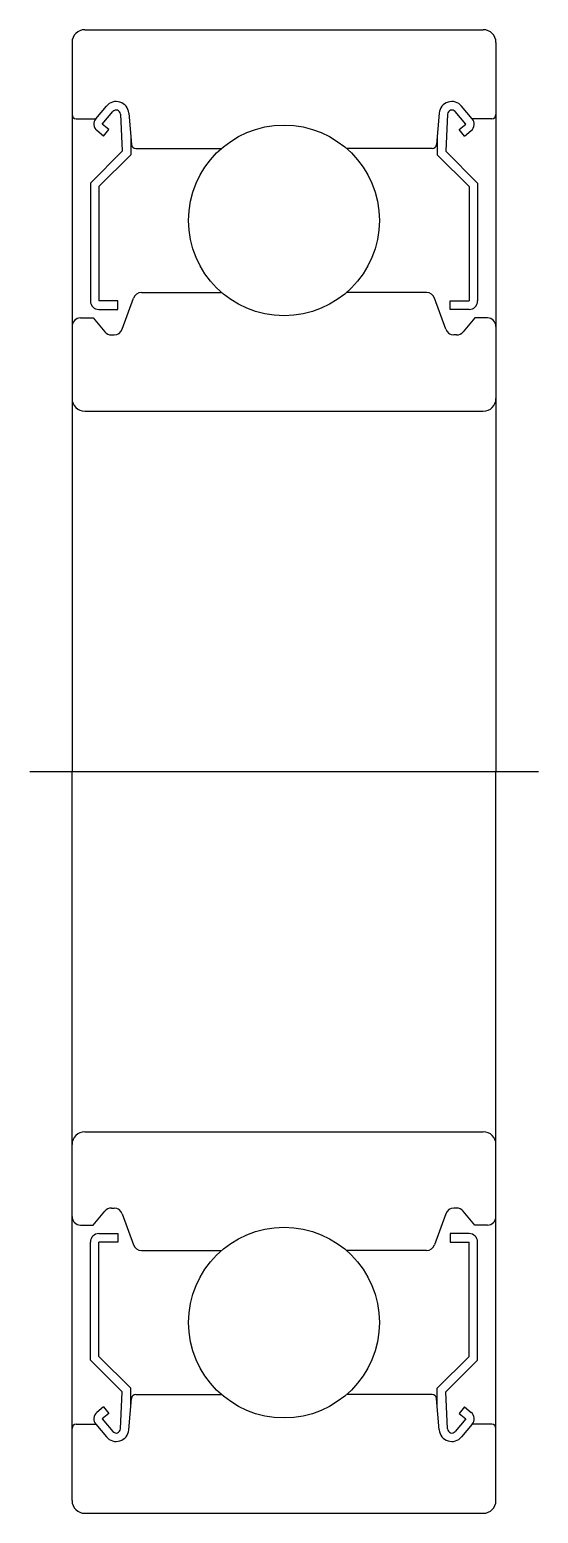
# Model space of a CAD drawing. Extents: x -30.4 to 64, y 24.7 to 105.
# Drawn here: x 52.04 to 64.04, y 70 to 105 of the extents above; entities outside this region: 2.
import ezdxf
from ezdxf.enums import TextEntityAlignment as Align

# ---------------------------------------------------------------- set-up
doc = ezdxf.new("R2010")
doc.units = 0
doc.linetypes.add('CENTER', pattern=[50.8, 31.75, -6.35, 6.35, -6.35])
doc.layers.get('0').update_dxf_attribs({"linetype": 'CONTINUOUS'})
doc.layers.add('CENTER', color=1, linetype='CENTER')
doc.styles.get("Standard").update_dxf_attribs({"font": 'txt.shx'})

msp = doc.modelspace()

# ---------------------------------------------------------------- linework, layer by layer
at = {"color": 7, "linetype": 'CONTINUOUS'}
for p, q in [((53.336, 105.002), (62.736, 105.002)), ((53.036, 104.702), (53.036, 87.502)), ((63.036, 104.702), (63.036, 87.502)), ((53.136, 102.902), (53.596, 102.902)), ((53.596, 102.902), (53.845, 103.2)), ((53.749, 102.773), (53.999, 103.071)), ((54.176, 103.012), (54.219, 102.135)), ((54.374, 103.033), (54.439, 102.293)), ((61.698, 103.033), (61.633, 102.293)), ((61.896, 103.012), (61.853, 102.135)), ((62.323, 102.773), (62.073, 103.071)), ((62.476, 102.902), (62.226, 103.2)), ((62.936, 102.902), (62.476, 102.902)), ((53.774, 102.492), (53.621, 102.62)), ((53.902, 102.645), (53.749, 102.773)), ((53.774, 102.492), (53.902, 102.645)), ((62.17, 102.645), (62.323, 102.773)), ((62.298, 102.492), (62.17, 102.645)), ((62.298, 102.492), (62.451, 102.62)), ((54.419, 102.522), (54.419, 102.052)), ((54.538, 102.202), (56.562, 102.202)), ((61.533, 102.202), (59.51, 102.202)), ((61.653, 102.522), (61.653, 102.052)), ((54.219, 102.135), (53.469, 101.385)), ((54.419, 102.052), (53.669, 101.302)), ((61.653, 102.052), (62.403, 101.302)), ((61.853, 102.135), (62.603, 101.385)), ((53.469, 101.385), (53.469, 98.602)), ((53.669, 101.302), (53.669, 98.602)), ((62.403, 101.302), (62.403, 98.602)), ((62.603, 101.385), (62.603, 98.602)), ((54.674, 98.802), (56.562, 98.802)), ((61.398, 98.802), (59.51, 98.802)), ((54.119, 98.602), (53.669, 98.602)), ((53.669, 98.402), (54.119, 98.402)), ((54.119, 98.402), (54.119, 98.602)), ((54.218, 97.934), (54.486, 98.671)), ((61.854, 97.934), (61.586, 98.671)), ((61.953, 98.402), (61.953, 98.602)), ((61.953, 98.602), (62.403, 98.602)), ((62.403, 98.402), (61.953, 98.402)), ((53.236, 98.202), (53.536, 98.202)), ((53.536, 98.202), (53.811, 97.874)), ((62.536, 98.202), (62.26, 97.874)), ((62.836, 98.202), (62.536, 98.202)), ((53.965, 97.802), (54.03, 97.802)), ((62.107, 97.802), (62.042, 97.802)), ((53.336, 96.002), (62.736, 96.002)), ((53.036, 70.302), (53.036, 87.502)), ((63.036, 70.302), (63.036, 87.502)), ((53.336, 79.002), (62.736, 79.002)), ((53.536, 76.802), (53.811, 77.131)), ((53.965, 77.202), (54.03, 77.202)), ((54.218, 77.071), (54.486, 76.334)), ((61.854, 77.071), (61.586, 76.334)), ((62.107, 77.202), (62.042, 77.202)), ((62.536, 76.802), (62.26, 77.131)), ((53.236, 76.802), (53.536, 76.802)), ((62.836, 76.802), (62.536, 76.802)), ((53.469, 73.619), (53.469, 76.402)), ((53.669, 76.602), (54.119, 76.602)), ((53.669, 73.702), (53.669, 76.402)), ((54.119, 76.402), (53.669, 76.402)), ((54.119, 76.602), (54.119, 76.402)), ((61.953, 76.602), (61.953, 76.402)), ((62.403, 76.602), (61.953, 76.602)), ((61.953, 76.402), (62.403, 76.402)), ((62.403, 73.702), (62.403, 76.402)), ((62.603, 73.619), (62.603, 76.402)), ((54.674, 76.202), (56.562, 76.202)), ((61.398, 76.202), (59.51, 76.202)), ((54.219, 72.869), (53.469, 73.619)), ((54.419, 72.952), (53.669, 73.702)), ((61.653, 72.952), (62.403, 73.702)), ((61.853, 72.869), (62.603, 73.619)), ((54.176, 71.992), (54.219, 72.869)), ((54.419, 72.482), (54.419, 72.952)), ((54.538, 72.802), (56.562, 72.802)), ((61.533, 72.802), (59.51, 72.802)), ((61.653, 72.482), (61.653, 72.952)), ((61.896, 71.992), (61.853, 72.869)), ((53.774, 72.512), (53.621, 72.384)), ((53.774, 72.512), (53.902, 72.359)), ((54.374, 71.971), (54.439, 72.711)), ((61.698, 71.971), (61.633, 72.711)), ((62.298, 72.512), (62.17, 72.359)), ((62.298, 72.512), (62.451, 72.384)), ((53.136, 72.102), (53.596, 72.102)), ((53.596, 72.102), (53.845, 71.805)), ((53.902, 72.359), (53.749, 72.231)), ((53.749, 72.231), (53.999, 71.933)), ((62.323, 72.231), (62.073, 71.933)), ((62.17, 72.359), (62.323, 72.231)), ((62.476, 72.102), (62.226, 71.805)), ((62.936, 72.102), (62.476, 72.102)), ((53.336, 70.002), (62.736, 70.002))]:
    msp.add_line(p, q, dxfattribs=at)
for centre in [(58.036, 100.502), (58.036, 74.502)]:
    msp.add_circle(centre, 2.25, dxfattribs=at)
for centre, radius, start, end in [((53.336, 104.702), 0.3, 90, 180), ((62.736, 104.702), 0.3, 0, 90), ((54.075, 103.007), 0.3, 4.9968, 140.0031), ((61.996, 103.007), 0.3, 39.9969, 175.0032), ((53.136, 103.002), 0.1, 180, 270), ((53.749, 102.774), 0.2, 140.0031, 230.0823), ((54.076, 103.007), 0.1, 2.8198, 140.0012), ((61.996, 103.007), 0.1, 39.9988, 177.1802), ((62.323, 102.774), 0.2, 309.9177, 39.9969), ((62.936, 103.002), 0.1, 270, 0), ((54.538, 102.302), 0.1, 184.9968, 270), ((61.533, 102.302), 0.1, 270, 355.0032), ((54.674, 98.602), 0.2, 90, 159.9921), ((61.398, 98.602), 0.2, 20.0079, 90), ((53.669, 98.602), 0.2, 180, 270), ((62.403, 98.602), 0.2, 270, 0), ((53.236, 98.002), 0.2, 90, 180), ((62.836, 98.002), 0.2, 0, 90), ((53.965, 98.002), 0.2, 219.9947, 270), ((54.03, 98.002), 0.2, 270, 339.9921), ((62.042, 98.002), 0.2, 200.0079, 270), ((62.107, 98.002), 0.2, 270, 320.0053), ((53.336, 96.302), 0.3, 180, 270), ((62.736, 96.302), 0.3, 270, 0), ((53.336, 78.702), 0.3, 90, 180), ((62.736, 78.702), 0.3, 0, 90), ((53.236, 77.002), 0.2, 180, 270), ((53.965, 77.002), 0.2, 90, 140.0053), ((54.03, 77.002), 0.2, 20.0079, 90), ((62.042, 77.002), 0.2, 90, 159.9921), ((62.107, 77.002), 0.2, 39.9947, 90), ((62.836, 77.002), 0.2, 270, 0), ((53.669, 76.402), 0.2, 90, 180), ((54.674, 76.402), 0.2, 200.0079, 270), ((61.398, 76.402), 0.2, 270, 339.9921), ((62.403, 76.402), 0.2, 0, 90), ((54.538, 72.702), 0.1, 90, 175.0032), ((61.533, 72.702), 0.1, 4.9968, 90), ((53.136, 72.002), 0.1, 90, 180), ((53.749, 72.231), 0.2, 129.9177, 219.9969), ((62.323, 72.231), 0.2, 320.0031, 50.0823), ((62.936, 72.002), 0.1, 0, 90), ((54.075, 71.997), 0.3, 219.9969, 355.0032), ((54.076, 71.997), 0.1, 219.9988, 357.1802), ((61.996, 71.997), 0.3, 184.9968, 320.0031), ((61.996, 71.997), 0.1, 182.8198, 320.0012), ((53.336, 70.302), 0.3, 180, 270), ((62.736, 70.302), 0.3, 270, 0)]:
    msp.add_arc(centre, radius, start, end, dxfattribs=at)
at = {"layer": 'CENTER', "color": 1, "linetype": 'CENTER'}
msp.add_line((52.036, 87.502), (64.036, 87.502), dxfattribs=at)

# ---------------------------------------------------------------- texts
at = {"color": 7, "linetype": 'CONTINUOUS'}
for s, p in [('SBC6003ZZ', (-22.5, 32.52)), ('SBC6003', (-24.609, 24.061))]:
    msp.add_text(s, height=2, dxfattribs=at).set_placement(p, align=Align.BOTTOM_CENTER)

doc.saveas('drawing.dxf')
